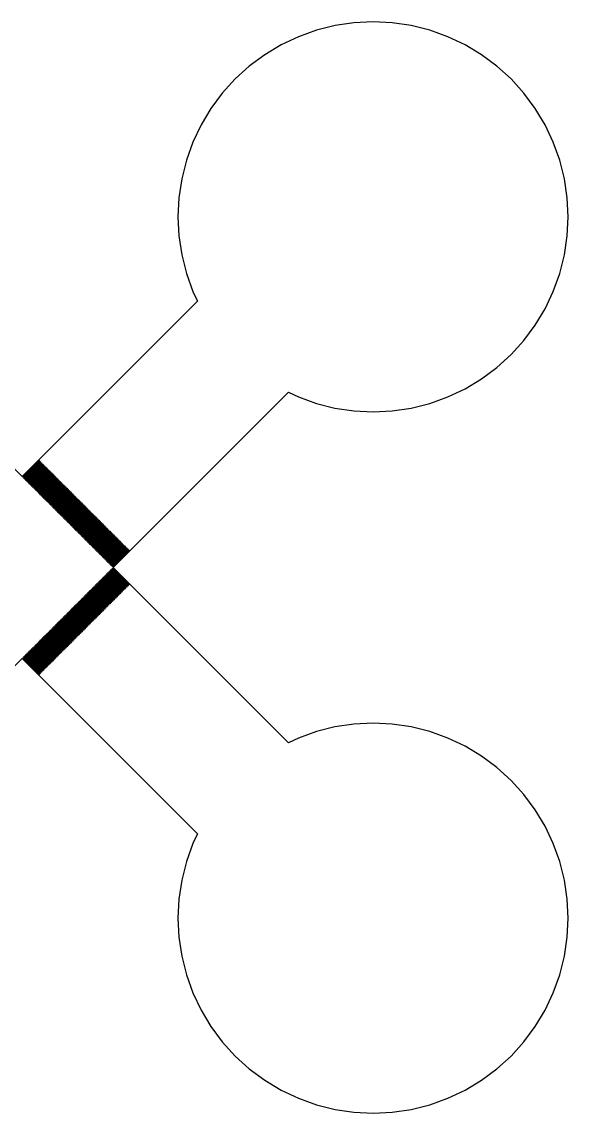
# Model space of a CAD drawing. Extents: x -73 to 181, y -8 to 80.
# Drawn here: x 63 to 70, y 56 to 70 of the extents above; entities that cross this region are included whole.
import ezdxf

# ---------------------------------------------------------------- set-up
doc = ezdxf.new("R2010")
doc.units = 0

msp = doc.modelspace()

# ---------------------------------------------------------------- linework, layer by layer
for p, q in [((67.2521, 69.9851), (67.0095, 69.9491)), ((67.4972, 69.9972), (67.2521, 69.9851)), ((67.7422, 69.9851), (67.4972, 69.9972)), ((67.9849, 69.9491), (67.7422, 69.9851)), ((66.7715, 69.8895), (66.5405, 69.8069)), ((67.0095, 69.9491), (66.7715, 69.8895)), ((68.2229, 69.8895), (67.9849, 69.9491)), ((68.4539, 69.8069), (68.2229, 69.8895)), ((66.3187, 69.702), (66.1083, 69.5759)), ((66.5405, 69.8069), (66.3187, 69.702)), ((68.6757, 69.702), (68.4539, 69.8069)), ((68.8861, 69.5759), (68.6757, 69.702)), ((66.1083, 69.5759), (65.9112, 69.4297)), ((69.0832, 69.4297), (68.8861, 69.5759)), ((65.9112, 69.4297), (65.7294, 69.265)), ((69.265, 69.265), (69.0832, 69.4297)), ((65.7294, 69.265), (65.5647, 69.0832)), ((69.4297, 69.0832), (69.265, 69.265)), ((65.5647, 69.0832), (65.4185, 68.8861)), ((69.5759, 68.8861), (69.4297, 69.0832)), ((65.4185, 68.8861), (65.2924, 68.6757)), ((69.702, 68.6757), (69.5759, 68.8861)), ((65.2924, 68.6757), (65.1875, 68.4539)), ((69.8069, 68.4539), (69.702, 68.6757)), ((65.1875, 68.4539), (65.1048, 68.2229)), ((69.8895, 68.2229), (69.8069, 68.4539)), ((65.1048, 68.2229), (65.0452, 67.9849)), ((69.9491, 67.9849), (69.8895, 68.2229)), ((65.0452, 67.9849), (65.0092, 67.7422)), ((69.9851, 67.7422), (69.9491, 67.9849)), ((65.0092, 67.7422), (64.9972, 67.4972)), ((69.9972, 67.4972), (69.9851, 67.7422)), ((64.9972, 67.4972), (65.0092, 67.2521)), ((69.9851, 67.2521), (69.9972, 67.4972)), ((65.0092, 67.2521), (65.0452, 67.0094)), ((69.9491, 67.0095), (69.9851, 67.2521)), ((65.0452, 67.0094), (65.1048, 66.7715)), ((69.8895, 66.7715), (69.9491, 67.0095)), ((65.1048, 66.7715), (65.1875, 66.5405)), ((69.8069, 66.5405), (69.8895, 66.7715)), ((65.1875, 66.5405), (65.2473, 66.414)), ((69.702, 66.3187), (69.8069, 66.5405)), ((63, 64.1667), (60.7527, 66.414)), ((65.2473, 66.414), (63, 64.1667)), ((69.5759, 66.1083), (69.702, 66.3187)), ((69.4297, 65.9112), (69.5759, 66.1083)), ((69.265, 65.7294), (69.4297, 65.9112)), ((69.0832, 65.5647), (69.265, 65.7294)), ((68.8861, 65.4185), (69.0832, 65.5647)), ((68.6757, 65.2924), (68.8861, 65.4185)), ((64.1667, 63), (66.414, 65.2473)), ((66.414, 65.2473), (66.5405, 65.1875)), ((68.4539, 65.1875), (68.6757, 65.2924)), ((66.5405, 65.1875), (66.7715, 65.1048)), ((66.7715, 65.1048), (67.0094, 65.0452)), ((67.9849, 65.0452), (68.2229, 65.1048)), ((68.2229, 65.1048), (68.4539, 65.1875)), ((67.0094, 65.0452), (67.2521, 65.0092)), ((67.2521, 65.0092), (67.4972, 64.9972)), ((67.4972, 64.9972), (67.7422, 65.0092)), ((67.7422, 65.0092), (67.9849, 65.0452)), ((63.0071, 64.1596), (63.2192, 64.3718)), ((63.2263, 64.3647), (63.0141, 64.1526)), ((63.0212, 64.1455), (63.2333, 64.3576)), ((63.2404, 64.3506), (63.0283, 64.1384)), ((63.0354, 64.1314), (63.2475, 64.3435)), ((63.2545, 64.3364), (63.0424, 64.1243)), ((63.0495, 64.1172), (63.2616, 64.3293)), ((63.2687, 64.3223), (63.0566, 64.1102)), ((63.0636, 64.1031), (63.2758, 64.3152)), ((63.2828, 64.3081), (63.0707, 64.096)), ((63.0778, 64.0889), (63.2899, 64.3011)), ((63.297, 64.294), (63.0849, 64.0819)), ((63.0919, 64.0748), (63.304, 64.2869)), ((63.3111, 64.2799), (63.099, 64.0677)), ((63.1061, 64.0607), (63.3182, 64.2728)), ((63.3253, 64.2657), (63.1131, 64.0536)), ((63.1202, 64.0465), (63.3323, 64.2586)), ((63.3394, 64.2516), (63.1273, 64.0394)), ((63.1344, 64.0324), (63.3465, 64.2445)), ((63.3535, 64.2374), (63.1414, 64.0253)), ((63.2192, 64.3718), (63.2263, 64.3647)), ((63.2333, 64.3576), (63.2404, 64.3506)), ((63.2475, 64.3435), (63.2545, 64.3364)), ((63.2616, 64.3293), (63.2687, 64.3223)), ((63.2758, 64.3152), (63.2828, 64.3081)), ((63.2899, 64.3011), (63.297, 64.294)), ((63.304, 64.2869), (63.3111, 64.2799)), ((63.3182, 64.2728), (63.3253, 64.2657)), ((63.3323, 64.2586), (63.3394, 64.2516)), ((63.3465, 64.2445), (63.3535, 64.2374)), ((63.0141, 64.1526), (63.0071, 64.1596)), ((63.0283, 64.1384), (63.0212, 64.1455)), ((63.0424, 64.1243), (63.0354, 64.1314)), ((63.0566, 64.1102), (63.0495, 64.1172)), ((63.0707, 64.096), (63.0636, 64.1031)), ((63.1485, 64.0182), (63.3606, 64.2303)), ((63.3677, 64.2233), (63.1556, 64.0112)), ((63.1626, 64.0041), (63.3748, 64.2162)), ((63.3818, 64.2091), (63.1697, 63.997)), ((63.1768, 63.9899), (63.3889, 64.2021)), ((63.396, 64.195), (63.1839, 63.9829)), ((63.1909, 63.9758), (63.403, 64.1879)), ((63.4101, 64.1809), (63.198, 63.9687)), ((63.2051, 63.9617), (63.4172, 64.1738)), ((63.4243, 64.1667), (63.2121, 63.9546)), ((63.2192, 63.9475), (63.4313, 64.1597)), ((63.4384, 64.1526), (63.2263, 63.9404)), ((63.2334, 63.9334), (63.4455, 64.1455)), ((63.4525, 64.1384), (63.2404, 63.9263)), ((63.2475, 63.9192), (63.4596, 64.1314)), ((63.4667, 64.1243), (63.2546, 63.9122)), ((63.2616, 63.9051), (63.4738, 64.1172)), ((63.4808, 64.1101), (63.2687, 63.898)), ((63.2758, 63.8909), (63.4879, 64.1031)), ((63.495, 64.096), (63.2829, 63.8839)), ((63.3606, 64.2303), (63.3677, 64.2233)), ((63.3748, 64.2162), (63.3818, 64.2091)), ((63.3889, 64.2021), (63.396, 64.195)), ((63.403, 64.1879), (63.4101, 64.1809)), ((63.4172, 64.1738), (63.4243, 64.1667)), ((63.4313, 64.1597), (63.4384, 64.1526)), ((63.4455, 64.1455), (63.4525, 64.1384)), ((63.4596, 64.1314), (63.4667, 64.1243)), ((63.4738, 64.1172), (63.4808, 64.1101)), ((63.4879, 64.1031), (63.495, 64.096)), ((63.0849, 64.0819), (63.0778, 64.0889)), ((63.099, 64.0677), (63.0919, 64.0748)), ((63.1131, 64.0536), (63.1061, 64.0607)), ((63.1273, 64.0394), (63.1202, 64.0465)), ((63.1414, 64.0253), (63.1344, 64.0324)), ((63.1556, 64.0112), (63.1485, 64.0182)), ((63.1697, 63.997), (63.1626, 64.0041)), ((63.1839, 63.9829), (63.1768, 63.9899)), ((63.198, 63.9687), (63.1909, 63.9758)), ((63.2121, 63.9546), (63.2051, 63.9617)), ((63.2899, 63.8768), (63.502, 64.0889)), ((63.5091, 64.0819), (63.297, 63.8697)), ((63.3041, 63.8627), (63.5162, 64.0748)), ((63.5233, 64.0677), (63.3111, 63.8556)), ((63.3182, 63.8485), (63.5303, 64.0607)), ((63.5374, 64.0536), (63.3253, 63.8414)), ((63.3323, 63.8344), (63.5445, 64.0465)), ((63.5515, 64.0394), (63.3394, 63.8273)), ((63.3465, 63.8202), (63.5586, 64.0324)), ((63.5657, 64.0253), (63.3535, 63.8132)), ((63.3606, 63.8061), (63.5728, 64.0182)), ((63.5798, 64.0112), (63.3677, 63.799)), ((63.3748, 63.792), (63.5869, 64.0041)), ((63.594, 63.997), (63.3818, 63.7849)), ((63.3889, 63.7778), (63.601, 63.9899)), ((63.6081, 63.9829), (63.396, 63.7707)), ((63.4031, 63.7637), (63.6152, 63.9758)), ((63.6223, 63.9687), (63.4101, 63.7566)), ((63.4172, 63.7495), (63.6293, 63.9617)), ((63.6364, 63.9546), (63.4243, 63.7424)), ((63.502, 64.0889), (63.5091, 64.0819)), ((63.5162, 64.0748), (63.5233, 64.0677)), ((63.5303, 64.0607), (63.5374, 64.0536)), ((63.5445, 64.0465), (63.5515, 64.0394)), ((63.5586, 64.0324), (63.5657, 64.0253)), ((63.5728, 64.0182), (63.5798, 64.0112)), ((63.5869, 64.0041), (63.594, 63.997)), ((63.601, 63.9899), (63.6081, 63.9829)), ((63.6152, 63.9758), (63.6223, 63.9687)), ((63.6293, 63.9617), (63.6364, 63.9546)), ((63.2263, 63.9404), (63.2192, 63.9475)), ((63.2404, 63.9263), (63.2334, 63.9334)), ((63.2546, 63.9122), (63.2475, 63.9192)), ((63.2687, 63.898), (63.2616, 63.9051)), ((63.2829, 63.8839), (63.2758, 63.8909)), ((63.297, 63.8697), (63.2899, 63.8768)), ((63.3111, 63.8556), (63.3041, 63.8627)), ((63.3253, 63.8414), (63.3182, 63.8485)), ((63.3394, 63.8273), (63.3323, 63.8344)), ((63.3535, 63.8132), (63.3465, 63.8202)), ((63.4313, 63.7354), (63.6435, 63.9475)), ((63.6505, 63.9404), (63.4384, 63.7283)), ((63.4455, 63.7212), (63.6576, 63.9334)), ((63.6647, 63.9263), (63.4525, 63.7142)), ((63.4596, 63.7071), (63.6718, 63.9192)), ((63.6788, 63.9122), (63.4667, 63.7)), ((63.4738, 63.693), (63.6859, 63.9051)), ((63.693, 63.898), (63.4808, 63.6859)), ((63.4879, 63.6788), (63.7, 63.8909)), ((63.7071, 63.8839), (63.495, 63.6718)), ((63.502, 63.6647), (63.7142, 63.8768)), ((63.7212, 63.8697), (63.5091, 63.6576)), ((63.5162, 63.6505), (63.7283, 63.8627)), ((63.7354, 63.8556), (63.5233, 63.6435)), ((63.5303, 63.6364), (63.7425, 63.8485)), ((63.7495, 63.8414), (63.5374, 63.6293)), ((63.5445, 63.6222), (63.7566, 63.8344)), ((63.7637, 63.8273), (63.5515, 63.6152)), ((63.5586, 63.6081), (63.7708, 63.8202)), ((63.6435, 63.9475), (63.6505, 63.9404)), ((63.6576, 63.9334), (63.6647, 63.9263)), ((63.6718, 63.9192), (63.6788, 63.9122)), ((63.6859, 63.9051), (63.693, 63.898)), ((63.7, 63.8909), (63.7071, 63.8839)), ((63.7142, 63.8768), (63.7212, 63.8697)), ((63.7283, 63.8627), (63.7354, 63.8556)), ((63.7425, 63.8485), (63.7495, 63.8414)), ((63.7566, 63.8344), (63.7637, 63.8273)), ((63.7708, 63.8202), (63.7778, 63.8132)), ((63.3677, 63.799), (63.3606, 63.8061)), ((63.3818, 63.7849), (63.3748, 63.792)), ((63.396, 63.7707), (63.3889, 63.7778)), ((63.4101, 63.7566), (63.4031, 63.7637)), ((63.4243, 63.7424), (63.4172, 63.7495)), ((63.4384, 63.7283), (63.4313, 63.7354)), ((63.4525, 63.7142), (63.4455, 63.7212)), ((63.4667, 63.7), (63.4596, 63.7071)), ((63.4808, 63.6859), (63.4738, 63.693)), ((63.495, 63.6718), (63.4879, 63.6788)), ((63.7778, 63.8132), (63.5657, 63.601)), ((63.5728, 63.594), (63.7849, 63.8061)), ((63.792, 63.799), (63.5798, 63.5869)), ((63.5869, 63.5798), (63.799, 63.792)), ((63.8061, 63.7849), (63.594, 63.5728)), ((63.601, 63.5657), (63.8132, 63.7778)), ((63.8202, 63.7708), (63.6081, 63.5586)), ((63.6152, 63.5515), (63.8273, 63.7637)), ((63.8344, 63.7566), (63.6222, 63.5445)), ((63.6293, 63.5374), (63.8414, 63.7495)), ((63.8485, 63.7425), (63.6364, 63.5303)), ((63.6435, 63.5233), (63.8556, 63.7354)), ((63.8627, 63.7283), (63.6505, 63.5162)), ((63.6576, 63.5091), (63.8697, 63.7212)), ((63.8768, 63.7142), (63.6647, 63.502)), ((63.6718, 63.495), (63.8839, 63.7071)), ((63.8909, 63.7), (63.6788, 63.4879)), ((63.6859, 63.4808), (63.898, 63.693)), ((63.9051, 63.6859), (63.693, 63.4738)), ((63.7, 63.4667), (63.9122, 63.6788)), ((63.7849, 63.8061), (63.792, 63.799)), ((63.799, 63.792), (63.8061, 63.7849)), ((63.8132, 63.7778), (63.8202, 63.7708)), ((63.8273, 63.7637), (63.8344, 63.7566)), ((63.8414, 63.7495), (63.8485, 63.7425)), ((63.8556, 63.7354), (63.8627, 63.7283)), ((63.8697, 63.7212), (63.8768, 63.7142)), ((63.8839, 63.7071), (63.8909, 63.7)), ((63.898, 63.693), (63.9051, 63.6859)), ((63.9122, 63.6788), (63.9192, 63.6718)), ((63.5091, 63.6576), (63.502, 63.6647)), ((63.5233, 63.6435), (63.5162, 63.6505)), ((63.5374, 63.6293), (63.5303, 63.6364)), ((63.5515, 63.6152), (63.5445, 63.6222)), ((63.5657, 63.601), (63.5586, 63.6081)), ((63.5798, 63.5869), (63.5728, 63.594)), ((63.594, 63.5728), (63.5869, 63.5798)), ((63.6081, 63.5586), (63.601, 63.5657)), ((63.6222, 63.5445), (63.6152, 63.5515)), ((63.6364, 63.5303), (63.6293, 63.5374)), ((63.9192, 63.6718), (63.7071, 63.4596)), ((63.7142, 63.4525), (63.9263, 63.6647)), ((63.9334, 63.6576), (63.7212, 63.4455)), ((63.7283, 63.4384), (63.9404, 63.6505)), ((63.9475, 63.6435), (63.7354, 63.4313)), ((63.7424, 63.4243), (63.9546, 63.6364)), ((63.9617, 63.6293), (63.7495, 63.4172)), ((63.7566, 63.4101), (63.9687, 63.6223)), ((63.9758, 63.6152), (63.7637, 63.4031)), ((63.7707, 63.396), (63.9829, 63.6081)), ((63.9899, 63.601), (63.7778, 63.3889)), ((63.7849, 63.3818), (63.997, 63.594)), ((64.0041, 63.5869), (63.792, 63.3748)), ((63.799, 63.3677), (64.0112, 63.5798)), ((64.0182, 63.5728), (63.8061, 63.3606)), ((63.8132, 63.3535), (64.0253, 63.5657)), ((64.0324, 63.5586), (63.8202, 63.3465)), ((63.8273, 63.3394), (64.0394, 63.5515)), ((64.0465, 63.5445), (63.8344, 63.3323)), ((63.8414, 63.3253), (64.0536, 63.5374)), ((63.9263, 63.6647), (63.9334, 63.6576)), ((63.9404, 63.6505), (63.9475, 63.6435)), ((63.9546, 63.6364), (63.9617, 63.6293)), ((63.9687, 63.6223), (63.9758, 63.6152)), ((63.9829, 63.6081), (63.9899, 63.601)), ((63.997, 63.594), (64.0041, 63.5869)), ((64.0112, 63.5798), (64.0182, 63.5728)), ((64.0253, 63.5657), (64.0324, 63.5586)), ((64.0394, 63.5515), (64.0465, 63.5445)), ((64.0536, 63.5374), (64.0607, 63.5303)), ((63.6505, 63.5162), (63.6435, 63.5233)), ((63.6647, 63.502), (63.6576, 63.5091)), ((63.6788, 63.4879), (63.6718, 63.495)), ((63.693, 63.4738), (63.6859, 63.4808)), ((63.7071, 63.4596), (63.7, 63.4667)), ((63.7212, 63.4455), (63.7142, 63.4525)), ((63.7354, 63.4313), (63.7283, 63.4384)), ((63.7495, 63.4172), (63.7424, 63.4243)), ((63.7637, 63.4031), (63.7566, 63.4101)), ((63.7778, 63.3889), (63.7707, 63.396)), ((64.0607, 63.5303), (63.8485, 63.3182)), ((63.8556, 63.3111), (64.0677, 63.5233)), ((64.0748, 63.5162), (63.8627, 63.3041)), ((63.8697, 63.297), (64.0819, 63.5091)), ((64.0889, 63.502), (63.8768, 63.2899)), ((63.8839, 63.2829), (64.096, 63.495)), ((64.1031, 63.4879), (63.8909, 63.2758)), ((63.898, 63.2687), (64.1101, 63.4808)), ((64.1172, 63.4738), (63.9051, 63.2616)), ((63.9122, 63.2546), (64.1243, 63.4667)), ((64.1314, 63.4596), (63.9192, 63.2475)), ((63.9263, 63.2404), (64.1384, 63.4525)), ((64.1455, 63.4455), (63.9334, 63.2334)), ((63.9404, 63.2263), (64.1526, 63.4384)), ((64.1597, 63.4313), (63.9475, 63.2192)), ((63.9546, 63.2121), (64.1667, 63.4243)), ((64.1738, 63.4172), (63.9617, 63.2051)), ((63.9687, 63.198), (64.1809, 63.4101)), ((64.1879, 63.403), (63.9758, 63.1909)), ((63.9829, 63.1839), (64.195, 63.396)), ((64.0677, 63.5233), (64.0748, 63.5162)), ((64.0819, 63.5091), (64.0889, 63.502)), ((64.096, 63.495), (64.1031, 63.4879)), ((64.1101, 63.4808), (64.1172, 63.4738)), ((64.1243, 63.4667), (64.1314, 63.4596)), ((64.1384, 63.4525), (64.1455, 63.4455)), ((64.1526, 63.4384), (64.1597, 63.4313)), ((64.1667, 63.4243), (64.1738, 63.4172)), ((64.1809, 63.4101), (64.1879, 63.403)), ((64.195, 63.396), (64.2021, 63.3889)), ((63.792, 63.3748), (63.7849, 63.3818)), ((63.8061, 63.3606), (63.799, 63.3677)), ((63.8202, 63.3465), (63.8132, 63.3535)), ((63.8344, 63.3323), (63.8273, 63.3394)), ((63.8485, 63.3182), (63.8414, 63.3253)), ((63.8627, 63.3041), (63.8556, 63.3111)), ((63.8768, 63.2899), (63.8697, 63.297)), ((63.8909, 63.2758), (63.8839, 63.2829)), ((63.9051, 63.2616), (63.898, 63.2687)), ((64.2021, 63.3889), (63.9899, 63.1768)), ((63.997, 63.1697), (64.2091, 63.3818)), ((64.2162, 63.3748), (64.0041, 63.1626)), ((64.0112, 63.1556), (64.2233, 63.3677)), ((64.2303, 63.3606), (64.0182, 63.1485)), ((64.0253, 63.1414), (64.2374, 63.3535)), ((64.2445, 63.3465), (64.0324, 63.1344)), ((64.0394, 63.1273), (64.2516, 63.3394)), ((64.2586, 63.3323), (64.0465, 63.1202)), ((64.0536, 63.1131), (64.2657, 63.3253)), ((64.2728, 63.3182), (64.0607, 63.1061)), ((64.0677, 63.099), (64.2799, 63.3111)), ((64.2869, 63.304), (64.0748, 63.0919)), ((64.0819, 63.0849), (64.294, 63.297)), ((64.3011, 63.2899), (64.0889, 63.0778)), ((64.096, 63.0707), (64.3081, 63.2828)), ((64.3152, 63.2758), (64.1031, 63.0636)), ((64.1102, 63.0566), (64.3223, 63.2687)), ((64.3293, 63.2616), (64.1172, 63.0495)), ((64.2091, 63.3818), (64.2162, 63.3748)), ((64.2233, 63.3677), (64.2303, 63.3606)), ((64.2374, 63.3535), (64.2445, 63.3465)), ((64.2516, 63.3394), (64.2586, 63.3323)), ((64.2657, 63.3253), (64.2728, 63.3182)), ((64.2799, 63.3111), (64.2869, 63.304)), ((64.294, 63.297), (64.3011, 63.2899)), ((64.3081, 63.2828), (64.3152, 63.2758)), ((64.3223, 63.2687), (64.3293, 63.2616)), ((63.9192, 63.2475), (63.9122, 63.2546)), ((63.9334, 63.2334), (63.9263, 63.2404)), ((63.9475, 63.2192), (63.9404, 63.2263)), ((63.9617, 63.2051), (63.9546, 63.2121)), ((63.9758, 63.1909), (63.9687, 63.198)), ((63.9899, 63.1768), (63.9829, 63.1839)), ((64.0041, 63.1626), (63.997, 63.1697)), ((64.0182, 63.1485), (64.0112, 63.1556)), ((64.0324, 63.1344), (64.0253, 63.1414)), ((64.0465, 63.1202), (64.0394, 63.1273)), ((64.1243, 63.0424), (64.3364, 63.2545)), ((64.3435, 63.2475), (64.1314, 63.0354)), ((64.1384, 63.0283), (64.3506, 63.2404)), ((64.3576, 63.2333), (64.1455, 63.0212)), ((64.1526, 63.0141), (64.3647, 63.2263)), ((64.3718, 63.2192), (64.1596, 63.0071)), ((64.3364, 63.2545), (64.3435, 63.2475)), ((64.3506, 63.2404), (64.3576, 63.2333)), ((64.3647, 63.2263), (64.3718, 63.2192)), ((64.0607, 63.1061), (64.0536, 63.1131)), ((64.0748, 63.0919), (64.0677, 63.099)), ((64.0889, 63.0778), (64.0819, 63.0849)), ((64.1031, 63.0636), (64.096, 63.0707)), ((64.1172, 63.0495), (64.1102, 63.0566)), ((64.1314, 63.0354), (64.1243, 63.0424)), ((64.1455, 63.0212), (64.1384, 63.0283)), ((64.1384, 62.9717), (64.1455, 62.9788)), ((64.1455, 62.9788), (64.3576, 62.7667)), ((64.1596, 63.0071), (64.1526, 63.0141)), ((64.1526, 62.9858), (64.1596, 62.9929)), ((64.3647, 62.7737), (64.1526, 62.9858)), ((64.1596, 62.9929), (64.3718, 62.7808)), ((66.414, 60.7527), (64.1667, 63)), ((63.997, 62.8303), (64.0041, 62.8374)), ((64.0041, 62.8374), (64.2162, 62.6252)), ((64.0112, 62.8444), (64.0182, 62.8515)), ((64.2233, 62.6323), (64.0112, 62.8444)), ((64.0182, 62.8515), (64.2303, 62.6394)), ((64.0253, 62.8586), (64.0324, 62.8656)), ((64.2374, 62.6465), (64.0253, 62.8586)), ((64.0324, 62.8656), (64.2445, 62.6535)), ((64.0394, 62.8727), (64.0465, 62.8798)), ((64.2516, 62.6606), (64.0394, 62.8727)), ((64.0465, 62.8798), (64.2586, 62.6677)), ((64.0536, 62.8869), (64.0606, 62.8939)), ((64.2657, 62.6747), (64.0536, 62.8869)), ((64.0606, 62.8939), (64.2728, 62.6818)), ((64.0677, 62.901), (64.0748, 62.9081)), ((64.2798, 62.6889), (64.0677, 62.901)), ((64.0748, 62.9081), (64.2869, 62.6959)), ((64.0818, 62.9151), (64.0889, 62.9222)), ((64.294, 62.703), (64.0818, 62.9151)), ((64.0889, 62.9222), (64.3011, 62.7101)), ((64.096, 62.9293), (64.1031, 62.9363)), ((64.3081, 62.7171), (64.096, 62.9293)), ((64.1031, 62.9363), (64.3152, 62.7242)), ((64.1101, 62.9434), (64.1172, 62.9505)), ((64.3223, 62.7313), (64.1101, 62.9434)), ((64.1172, 62.9505), (64.3293, 62.7384)), ((64.1243, 62.9576), (64.1314, 62.9646)), ((64.3364, 62.7454), (64.1243, 62.9576)), ((64.1314, 62.9646), (64.3435, 62.7525)), ((64.3506, 62.7596), (64.1384, 62.9717)), ((63.8556, 62.6889), (63.8627, 62.6959)), ((63.8627, 62.6959), (64.0748, 62.4838)), ((63.8697, 62.703), (63.8768, 62.7101)), ((64.0819, 62.4909), (63.8697, 62.703)), ((63.8768, 62.7101), (64.0889, 62.498)), ((63.8839, 62.7171), (63.8909, 62.7242)), ((64.096, 62.505), (63.8839, 62.7171)), ((63.8909, 62.7242), (64.1031, 62.5121)), ((63.898, 62.7313), (63.9051, 62.7384)), ((64.1101, 62.5192), (63.898, 62.7313)), ((63.9051, 62.7384), (64.1172, 62.5262)), ((63.9122, 62.7454), (63.9192, 62.7525)), ((64.1243, 62.5333), (63.9122, 62.7454)), ((63.9192, 62.7525), (64.1313, 62.5404)), ((63.9263, 62.7596), (63.9334, 62.7666)), ((64.1384, 62.5474), (63.9263, 62.7596)), ((63.9334, 62.7666), (64.1455, 62.5545)), ((63.9404, 62.7737), (63.9475, 62.7808)), ((64.1526, 62.5616), (63.9404, 62.7737)), ((63.9475, 62.7808), (64.1596, 62.5687)), ((63.9546, 62.7879), (63.9617, 62.7949)), ((64.1667, 62.5757), (63.9546, 62.7879)), ((63.9617, 62.7949), (64.1738, 62.5828)), ((63.9687, 62.802), (63.9758, 62.8091)), ((64.1808, 62.5899), (63.9687, 62.802)), ((63.9758, 62.8091), (64.1879, 62.597)), ((63.9829, 62.8161), (63.9899, 62.8232)), ((64.195, 62.604), (63.9829, 62.8161)), ((63.9899, 62.8232), (64.2021, 62.6111)), ((64.2091, 62.6182), (63.997, 62.8303)), ((64.2869, 62.6959), (64.2798, 62.6889)), ((64.3011, 62.7101), (64.294, 62.703)), ((64.3152, 62.7242), (64.3081, 62.7171)), ((64.3293, 62.7384), (64.3223, 62.7313)), ((64.3435, 62.7525), (64.3364, 62.7454)), ((64.3576, 62.7667), (64.3506, 62.7596)), ((64.3718, 62.7808), (64.3647, 62.7737)), ((63.7283, 62.5616), (63.7354, 62.5686)), ((63.9404, 62.3495), (63.7283, 62.5616)), ((63.7354, 62.5686), (63.9475, 62.3565)), ((63.7424, 62.5757), (63.7495, 62.5828)), ((63.9546, 62.3636), (63.7424, 62.5757)), ((63.7495, 62.5828), (63.9616, 62.3707)), ((63.7566, 62.5899), (63.7637, 62.5969)), ((63.9687, 62.3777), (63.7566, 62.5899)), ((63.7637, 62.5969), (63.9758, 62.3848)), ((63.7707, 62.604), (63.7778, 62.6111)), ((63.9829, 62.3919), (63.7707, 62.604)), ((63.7778, 62.6111), (63.9899, 62.399)), ((63.7849, 62.6181), (63.7919, 62.6252)), ((63.997, 62.406), (63.7849, 62.6181)), ((63.7919, 62.6252), (64.0041, 62.4131)), ((63.799, 62.6323), (63.8061, 62.6394)), ((64.0111, 62.4202), (63.799, 62.6323)), ((63.8061, 62.6394), (64.0182, 62.4272)), ((63.8132, 62.6464), (63.8202, 62.6535)), ((64.0253, 62.4343), (63.8132, 62.6464)), ((63.8202, 62.6535), (64.0323, 62.4414)), ((63.8273, 62.6606), (63.8344, 62.6676)), ((64.0394, 62.4485), (63.8273, 62.6606)), ((63.8344, 62.6676), (64.0465, 62.4555)), ((63.8414, 62.6747), (63.8485, 62.6818)), ((64.0536, 62.4626), (63.8414, 62.6747)), ((63.8485, 62.6818), (64.0606, 62.4697)), ((64.0677, 62.4767), (63.8556, 62.6889)), ((64.1596, 62.5687), (64.1526, 62.5616)), ((64.1738, 62.5828), (64.1667, 62.5757)), ((64.1879, 62.597), (64.1808, 62.5899)), ((64.2021, 62.6111), (64.195, 62.604)), ((64.2162, 62.6252), (64.2091, 62.6182)), ((64.2303, 62.6394), (64.2233, 62.6323)), ((64.2445, 62.6535), (64.2374, 62.6465)), ((64.2586, 62.6677), (64.2516, 62.6606)), ((64.2728, 62.6818), (64.2657, 62.6747)), ((63.5869, 62.4202), (63.594, 62.4272)), ((63.799, 62.208), (63.5869, 62.4202)), ((63.594, 62.4272), (63.8061, 62.2151)), ((63.601, 62.4343), (63.6081, 62.4414)), ((63.8132, 62.2222), (63.601, 62.4343)), ((63.6081, 62.4414), (63.8202, 62.2292)), ((63.6152, 62.4485), (63.6222, 62.4555)), ((63.8273, 62.2363), (63.6152, 62.4485)), ((63.6222, 62.4555), (63.8344, 62.2434)), ((63.6293, 62.4626), (63.6364, 62.4697)), ((63.8414, 62.2505), (63.6293, 62.4626)), ((63.6364, 62.4697), (63.8485, 62.2575)), ((63.6434, 62.4767), (63.6505, 62.4838)), ((63.8556, 62.2646), (63.6434, 62.4767)), ((63.6505, 62.4838), (63.8626, 62.2717)), ((63.6576, 62.4909), (63.6647, 62.4979)), ((63.8697, 62.2787), (63.6576, 62.4909)), ((63.6647, 62.4979), (63.8768, 62.2858)), ((63.6717, 62.505), (63.6788, 62.5121)), ((63.8839, 62.2929), (63.6717, 62.505)), ((63.6788, 62.5121), (63.8909, 62.3)), ((63.6859, 62.5191), (63.6929, 62.5262)), ((63.898, 62.307), (63.6859, 62.5191)), ((63.6929, 62.5262), (63.9051, 62.3141)), ((63.7, 62.5333), (63.7071, 62.5404)), ((63.9122, 62.3212), (63.7, 62.5333)), ((63.7071, 62.5404), (63.9192, 62.3282)), ((63.7142, 62.5474), (63.7212, 62.5545)), ((63.9263, 62.3353), (63.7142, 62.5474)), ((63.7212, 62.5545), (63.9334, 62.3424)), ((64.0182, 62.4272), (64.0111, 62.4202)), ((64.0323, 62.4414), (64.0253, 62.4343)), ((64.0465, 62.4555), (64.0394, 62.4485)), ((64.0606, 62.4697), (64.0536, 62.4626)), ((64.0748, 62.4838), (64.0677, 62.4767)), ((64.0889, 62.498), (64.0819, 62.4909)), ((64.1031, 62.5121), (64.096, 62.505)), ((64.1172, 62.5262), (64.1101, 62.5192)), ((64.1313, 62.5404), (64.1243, 62.5333)), ((64.1455, 62.5545), (64.1384, 62.5474)), ((63.4455, 62.2787), (63.4525, 62.2858)), ((63.6576, 62.0666), (63.4455, 62.2787)), ((63.4525, 62.2858), (63.6647, 62.0737)), ((63.4596, 62.2929), (63.4667, 62.3)), ((63.6718, 62.0808), (63.4596, 62.2929)), ((63.4667, 62.3), (63.6788, 62.0878)), ((63.4738, 62.307), (63.4808, 62.3141)), ((63.6859, 62.0949), (63.4738, 62.307)), ((63.4808, 62.3141), (63.693, 62.102)), ((63.4879, 62.3212), (63.495, 62.3282)), ((63.7, 62.1091), (63.4879, 62.3212)), ((63.495, 62.3282), (63.7071, 62.1161)), ((63.502, 62.3353), (63.5091, 62.3424)), ((63.7142, 62.1232), (63.502, 62.3353)), ((63.5091, 62.3424), (63.7212, 62.1303)), ((63.5162, 62.3495), (63.5233, 62.3565)), ((63.7283, 62.1373), (63.5162, 62.3495)), ((63.5233, 62.3565), (63.7354, 62.1444)), ((63.5303, 62.3636), (63.5374, 62.3707)), ((63.7424, 62.1515), (63.5303, 62.3636)), ((63.5374, 62.3707), (63.7495, 62.1586)), ((63.5445, 62.3777), (63.5515, 62.3848)), ((63.7566, 62.1656), (63.5445, 62.3777)), ((63.5515, 62.3848), (63.7637, 62.1727)), ((63.5586, 62.3919), (63.5657, 62.399)), ((63.7707, 62.1798), (63.5586, 62.3919)), ((63.5657, 62.399), (63.7778, 62.1868)), ((63.5728, 62.406), (63.5798, 62.4131)), ((63.7849, 62.1939), (63.5728, 62.406)), ((63.5798, 62.4131), (63.7919, 62.201)), ((63.8768, 62.2858), (63.8697, 62.2787)), ((63.8909, 62.3), (63.8839, 62.2929)), ((63.9051, 62.3141), (63.898, 62.307)), ((63.9192, 62.3282), (63.9122, 62.3212)), ((63.9334, 62.3424), (63.9263, 62.3353)), ((63.9475, 62.3565), (63.9404, 62.3495)), ((63.9616, 62.3707), (63.9546, 62.3636)), ((63.9758, 62.3848), (63.9687, 62.3777)), ((63.9899, 62.399), (63.9829, 62.3919)), ((64.0041, 62.4131), (63.997, 62.406)), ((63.304, 62.1373), (63.3111, 62.1444)), ((63.5162, 61.9252), (63.304, 62.1373)), ((63.3111, 62.1444), (63.5233, 61.9323)), ((63.3182, 62.1515), (63.3253, 62.1585)), ((63.5303, 61.9393), (63.3182, 62.1515)), ((63.3253, 62.1585), (63.5374, 61.9464)), ((63.3323, 62.1656), (63.3394, 62.1727)), ((63.5445, 61.9535), (63.3323, 62.1656)), ((63.3394, 62.1727), (63.5515, 61.9606)), ((63.3465, 62.1798), (63.3535, 62.1868)), ((63.5586, 61.9676), (63.3465, 62.1798)), ((63.3535, 62.1868), (63.5657, 61.9747)), ((63.3606, 62.1939), (63.3677, 62.201)), ((63.5728, 61.9818), (63.3606, 62.1939)), ((63.3677, 62.201), (63.5798, 61.9888)), ((63.3748, 62.208), (63.3818, 62.2151)), ((63.5869, 61.9959), (63.3748, 62.208)), ((63.3818, 62.2151), (63.594, 62.003)), ((63.3889, 62.2222), (63.396, 62.2292)), ((63.601, 62.0101), (63.3889, 62.2222)), ((63.396, 62.2292), (63.6081, 62.0171)), ((63.403, 62.2363), (63.4101, 62.2434)), ((63.6152, 62.0242), (63.403, 62.2363)), ((63.4101, 62.2434), (63.6222, 62.0313)), ((63.4172, 62.2505), (63.4243, 62.2575)), ((63.6293, 62.0383), (63.4172, 62.2505)), ((63.4243, 62.2575), (63.6364, 62.0454)), ((63.4313, 62.2646), (63.4384, 62.2717)), ((63.6435, 62.0525), (63.4313, 62.2646)), ((63.4384, 62.2717), (63.6505, 62.0596)), ((63.7354, 62.1444), (63.7283, 62.1373)), ((63.7495, 62.1586), (63.7424, 62.1515)), ((63.7637, 62.1727), (63.7566, 62.1656)), ((63.7778, 62.1868), (63.7707, 62.1798)), ((63.7919, 62.201), (63.7849, 62.1939)), ((63.8061, 62.2151), (63.799, 62.208)), ((63.8202, 62.2292), (63.8132, 62.2222)), ((63.8344, 62.2434), (63.8273, 62.2363)), ((63.8485, 62.2575), (63.8414, 62.2505)), ((63.8626, 62.2717), (63.8556, 62.2646)), ((63.1626, 61.9959), (63.1697, 62.003)), ((63.3748, 61.7838), (63.1626, 61.9959)), ((63.1697, 62.003), (63.3818, 61.7909)), ((63.1768, 62.01), (63.1839, 62.0171)), ((63.3889, 61.7979), (63.1768, 62.01)), ((63.1839, 62.0171), (63.396, 61.805)), ((63.1909, 62.0242), (63.198, 62.0313)), ((63.403, 61.8121), (63.1909, 62.0242)), ((63.198, 62.0313), (63.4101, 61.8191)), ((63.2051, 62.0383), (63.2121, 62.0454)), ((63.4172, 61.8262), (63.2051, 62.0383)), ((63.2121, 62.0454), (63.4243, 61.8333)), ((63.2192, 62.0525), (63.2263, 62.0596)), ((63.4313, 61.8403), (63.2192, 62.0525)), ((63.2263, 62.0596), (63.4384, 61.8474)), ((63.2333, 62.0666), (63.2404, 62.0737)), ((63.4455, 61.8545), (63.2333, 62.0666)), ((63.2404, 62.0737), (63.4525, 61.8616)), ((63.2475, 62.0808), (63.2545, 62.0878)), ((63.4596, 61.8686), (63.2475, 62.0808)), ((63.2545, 62.0878), (63.4667, 61.8757)), ((63.2616, 62.0949), (63.2687, 62.102)), ((63.4738, 61.8828), (63.2616, 62.0949)), ((63.2687, 62.102), (63.4808, 61.8898)), ((63.2758, 62.109), (63.2828, 62.1161)), ((63.4879, 61.8969), (63.2758, 62.109)), ((63.2828, 62.1161), (63.495, 61.904)), ((63.2899, 62.1232), (63.297, 62.1302)), ((63.502, 61.9111), (63.2899, 62.1232)), ((63.297, 62.1302), (63.5091, 61.9181)), ((63.594, 62.003), (63.5869, 61.9959)), ((63.6081, 62.0171), (63.601, 62.0101)), ((63.6222, 62.0313), (63.6152, 62.0242)), ((63.6364, 62.0454), (63.6293, 62.0383)), ((63.6505, 62.0596), (63.6435, 62.0525)), ((63.6647, 62.0737), (63.6576, 62.0666)), ((63.6788, 62.0878), (63.6718, 62.0808)), ((63.693, 62.102), (63.6859, 62.0949)), ((63.7071, 62.1161), (63.7, 62.1091)), ((63.7212, 62.1303), (63.7142, 62.1232)), ((63.0212, 61.8545), (63.0283, 61.8616)), ((63.0283, 61.8616), (63.2404, 61.6494)), ((63.0354, 61.8686), (63.0424, 61.8757)), ((63.2475, 61.6565), (63.0354, 61.8686)), ((63.0424, 61.8757), (63.2545, 61.6636)), ((63.0495, 61.8828), (63.0566, 61.8898)), ((63.2616, 61.6707), (63.0495, 61.8828)), ((63.0566, 61.8898), (63.2687, 61.6777)), ((63.0636, 61.8969), (63.0707, 61.904)), ((63.2758, 61.6848), (63.0636, 61.8969)), ((63.0707, 61.904), (63.2828, 61.6919)), ((63.0778, 61.9111), (63.0849, 61.9181)), ((63.2899, 61.6989), (63.0778, 61.9111)), ((63.0849, 61.9181), (63.297, 61.706)), ((63.0919, 61.9252), (63.099, 61.9323)), ((63.304, 61.7131), (63.0919, 61.9252)), ((63.099, 61.9323), (63.3111, 61.7201)), ((63.1061, 61.9393), (63.1131, 61.9464)), ((63.3182, 61.7272), (63.1061, 61.9393)), ((63.1131, 61.9464), (63.3253, 61.7343)), ((63.1202, 61.9535), (63.1273, 61.9606)), ((63.3323, 61.7413), (63.1202, 61.9535)), ((63.1273, 61.9606), (63.3394, 61.7484)), ((63.1343, 61.9676), (63.1414, 61.9747)), ((63.3465, 61.7555), (63.1343, 61.9676)), ((63.1414, 61.9747), (63.3535, 61.7626)), ((63.1485, 61.9818), (63.1556, 61.9888)), ((63.3606, 61.7696), (63.1485, 61.9818)), ((63.1556, 61.9888), (63.3677, 61.7767)), ((63.4525, 61.8616), (63.4455, 61.8545)), ((63.4667, 61.8757), (63.4596, 61.8686)), ((63.4808, 61.8898), (63.4738, 61.8828)), ((63.495, 61.904), (63.4879, 61.8969)), ((63.5091, 61.9181), (63.502, 61.9111)), ((63.5233, 61.9323), (63.5162, 61.9252)), ((63.5374, 61.9464), (63.5303, 61.9393)), ((63.5515, 61.9606), (63.5445, 61.9535)), ((63.5657, 61.9747), (63.5586, 61.9676)), ((63.5798, 61.9888), (63.5728, 61.9818)), ((60.7527, 59.586), (63, 61.8333)), ((63, 61.8333), (65.2473, 59.586)), ((63.0071, 61.8403), (63.0141, 61.8474)), ((63.2192, 61.6282), (63.0071, 61.8403)), ((63.0141, 61.8474), (63.2263, 61.6353)), ((63.2333, 61.6424), (63.0212, 61.8545)), ((63.3111, 61.7201), (63.304, 61.7131)), ((63.3253, 61.7343), (63.3182, 61.7272)), ((63.3394, 61.7484), (63.3323, 61.7413)), ((63.3535, 61.7626), (63.3465, 61.7555)), ((63.3677, 61.7767), (63.3606, 61.7696)), ((63.3818, 61.7909), (63.3748, 61.7838)), ((63.396, 61.805), (63.3889, 61.7979)), ((63.4101, 61.8191), (63.403, 61.8121)), ((63.4243, 61.8333), (63.4172, 61.8262)), ((63.4384, 61.8474), (63.4313, 61.8403)), ((63.2263, 61.6353), (63.2192, 61.6282)), ((63.2404, 61.6494), (63.2333, 61.6424)), ((63.2545, 61.6636), (63.2475, 61.6565)), ((63.2687, 61.6777), (63.2616, 61.6707)), ((63.2828, 61.6919), (63.2758, 61.6848)), ((63.297, 61.706), (63.2899, 61.6989)), ((66.7715, 60.8952), (66.5405, 60.8125)), ((67.0094, 60.9548), (66.7715, 60.8952)), ((67.2521, 60.9908), (67.0094, 60.9548)), ((67.4972, 61.0028), (67.2521, 60.9908)), ((67.7422, 60.9908), (67.4972, 61.0028)), ((67.9849, 60.9548), (67.7422, 60.9908)), ((68.2229, 60.8952), (67.9849, 60.9548)), ((68.4539, 60.8125), (68.2229, 60.8952)), ((66.5405, 60.8125), (66.414, 60.7527)), ((68.6757, 60.7076), (68.4539, 60.8125)), ((68.8861, 60.5815), (68.6757, 60.7076)), ((69.0832, 60.4353), (68.8861, 60.5815)), ((69.265, 60.2706), (69.0832, 60.4353)), ((69.4297, 60.0888), (69.265, 60.2706)), ((69.5759, 59.8917), (69.4297, 60.0888)), ((69.702, 59.6813), (69.5759, 59.8917)), ((69.8069, 59.4595), (69.702, 59.6813)), ((65.2473, 59.586), (65.1875, 59.4595)), ((65.1875, 59.4595), (65.1048, 59.2285)), ((69.8895, 59.2285), (69.8069, 59.4595)), ((65.1048, 59.2285), (65.0452, 58.9906)), ((69.9491, 58.9905), (69.8895, 59.2285)), ((65.0452, 58.9906), (65.0092, 58.7479)), ((69.9851, 58.7479), (69.9491, 58.9905)), ((65.0092, 58.7479), (64.9972, 58.5028)), ((69.9972, 58.5028), (69.9851, 58.7479)), ((64.9972, 58.5028), (65.0092, 58.2578)), ((69.9851, 58.2578), (69.9972, 58.5028)), ((65.0092, 58.2578), (65.0452, 58.0151)), ((69.9491, 58.0151), (69.9851, 58.2578)), ((65.0452, 58.0151), (65.1048, 57.7771)), ((69.8895, 57.7771), (69.9491, 58.0151)), ((65.1048, 57.7771), (65.1875, 57.5461)), ((69.8069, 57.5461), (69.8895, 57.7771)), ((65.1875, 57.5461), (65.2924, 57.3243)), ((69.702, 57.3243), (69.8069, 57.5461)), ((65.2924, 57.3243), (65.4185, 57.1139)), ((69.5759, 57.1139), (69.702, 57.3243)), ((65.4185, 57.1139), (65.5647, 56.9168)), ((69.4297, 56.9168), (69.5759, 57.1139)), ((65.5647, 56.9168), (65.7294, 56.735)), ((69.265, 56.735), (69.4297, 56.9168)), ((65.7294, 56.735), (65.9112, 56.5703)), ((69.0832, 56.5703), (69.265, 56.735)), ((65.9112, 56.5703), (66.1083, 56.4241)), ((68.8861, 56.4241), (69.0832, 56.5703)), ((66.1083, 56.4241), (66.3187, 56.298)), ((68.6757, 56.298), (68.8861, 56.4241)), ((66.3187, 56.298), (66.5405, 56.1931)), ((68.4539, 56.1931), (68.6757, 56.298)), ((66.5405, 56.1931), (66.7715, 56.1105)), ((68.2229, 56.1105), (68.4539, 56.1931)), ((66.7715, 56.1105), (67.0095, 56.0508)), ((67.0095, 56.0508), (67.2521, 56.0148)), ((67.2521, 56.0148), (67.4972, 56.0028)), ((67.4972, 56.0028), (67.7422, 56.0148)), ((67.7422, 56.0148), (67.9849, 56.0508)), ((67.9849, 56.0508), (68.2229, 56.1105))]:
    msp.add_line(p, q)

doc.saveas('drawing.dxf')
